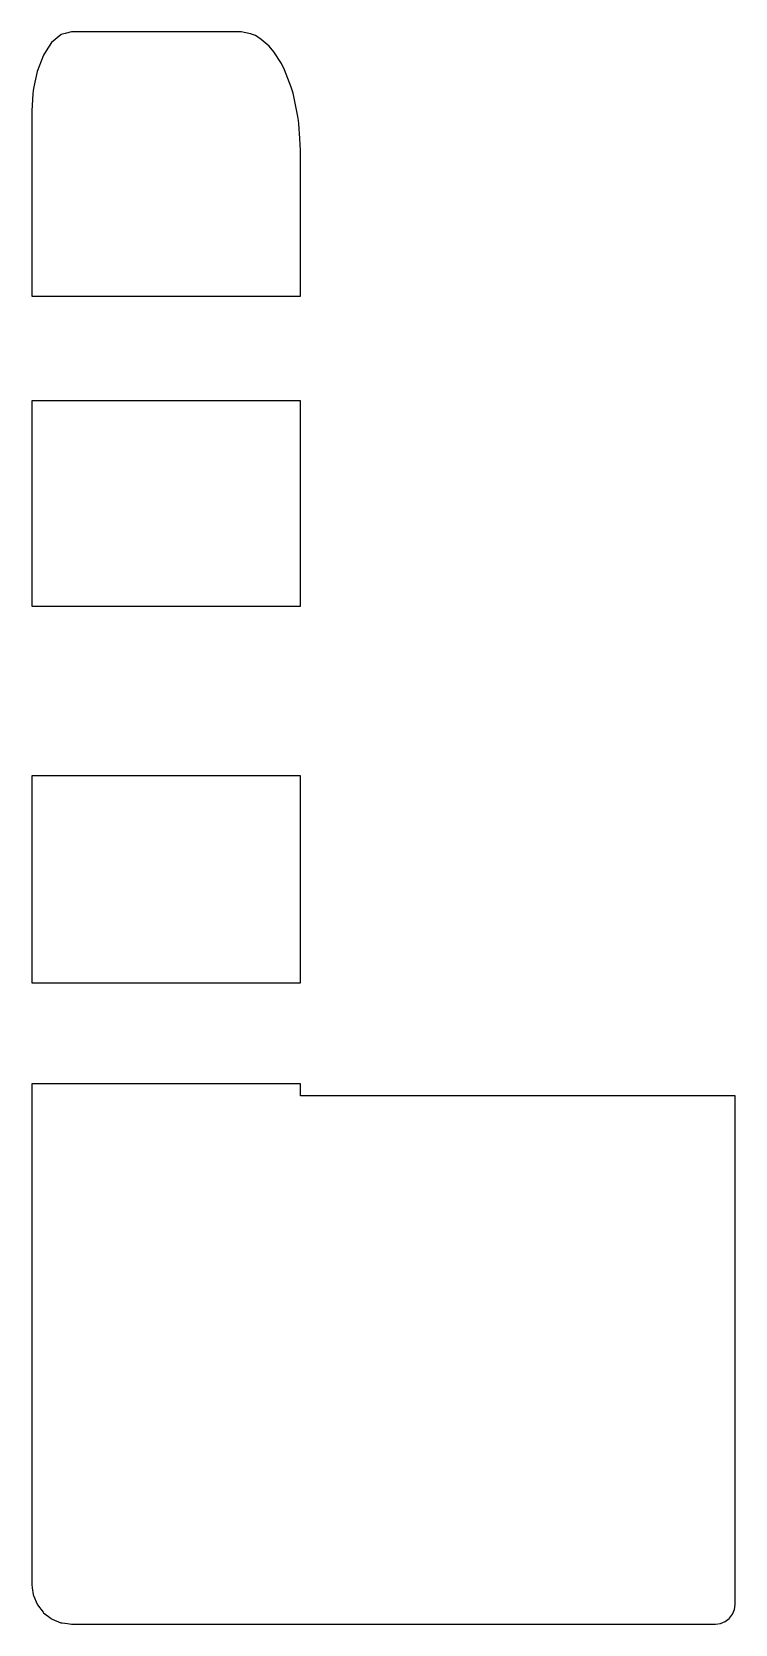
# Model space of a CAD drawing. Header units: metres. Extents: x 2.4 to 38, y -16 to 64.5.
import ezdxf

# ---------------------------------------------------------------- set-up
doc = ezdxf.new("R2010")
doc.units = ezdxf.units.M

msp = doc.modelspace()

# ---------------------------------------------------------------- linework, layer by layer
for p, q in [((4.092, 64.453), (3.882, 64.398)), ((4.4, 64.534), (4.092, 64.453)), ((10.466, 64.534), (4.4, 64.534)), ((13, 64.534), (10.466, 64.534)), ((13.468, 64.429), (13, 64.534)), ((13.728, 64.354), (13.468, 64.429)), ((3.4, 63.998), (3.124, 63.574)), ((3.583, 64.15), (3.4, 63.998)), ((3.882, 64.398), (3.583, 64.15)), ((14.012, 64.155), (13.728, 64.354)), ((14.417, 63.818), (14.012, 64.155)), ((14.647, 63.529), (14.417, 63.818)), ((2.986, 63.362), (2.753, 62.755)), ((3.124, 63.574), (2.986, 63.362)), ((15.032, 62.936), (14.647, 63.529)), ((15.195, 62.611), (15.032, 62.936)), ((2.668, 62.534), (2.505, 61.748)), ((2.753, 62.755), (2.668, 62.534)), ((15.531, 61.732), (15.195, 62.611)), ((2.457, 61.406), (2.4, 60.534)), ((2.468, 61.569), (2.457, 61.406)), ((2.505, 61.748), (2.468, 61.569)), ((15.624, 61.437), (15.531, 61.732)), ((15.866, 60.257), (15.624, 61.437)), ((2.4, 60.534), (2.4, 55.531)), ((15.902, 60.055), (15.866, 60.257)), ((15.911, 59.881), (15.902, 60.055)), ((15.967, 59.148), (15.911, 59.881)), ((16, 58.534), (15.967, 59.148)), ((16, 55.089), (16, 58.534)), ((2.4, 55.531), (2.4, 52.678)), ((16, 51.16), (16, 55.089)), ((2.4, 52.678), (2.4, 51.16)), ((2.4, 51.16), (10.701, 51.16)), ((10.701, 51.16), (16, 51.16)), ((16, 51.16), (16, 51.16)), ((7.699, 45.874), (2.4, 45.874)), ((2.4, 45.874), (2.4, 44.033)), ((16, 45.874), (7.699, 45.874)), ((16, 42.499), (16, 45.874)), ((2.4, 44.033), (2.4, 42.499)), ((2.4, 42.499), (2.4, 39.692)), ((16, 35.75), (16, 42.499)), ((2.4, 39.692), (2.4, 35.571)), ((2.4, 35.571), (2.4, 35.53)), ((2.4, 35.53), (2.4, 35.481)), ((2.4, 35.481), (2.541, 35.481)), ((2.541, 35.481), (16, 35.481)), ((16, 35.571), (16, 35.75)), ((16, 35.75), (16, 35.75)), ((16, 35.481), (16, 35.571)), ((15.859, 26.911), (2.4, 26.911)), ((2.4, 26.911), (2.4, 26.871)), ((2.4, 26.871), (2.4, 26.821)), ((2.4, 26.821), (2.4, 22.718)), ((16, 26.911), (15.859, 26.911)), ((16, 26.821), (16, 26.911)), ((16, 19.983), (16, 26.821)), ((16, 26.821), (16, 26.821)), ((2.4, 22.718), (2.4, 19.983)), ((2.4, 19.983), (2.4, 18.367)), ((16, 16.429), (16, 19.983)), ((2.4, 18.367), (2.4, 16.429)), ((2.4, 16.429), (7.981, 16.429)), ((7.981, 16.429), (16, 16.429)), ((10.419, 11.322), (2.4, 11.322)), ((2.4, 11.322), (2.4, 9.384)), ((16, 11.322), (10.419, 11.322)), ((16, 10.985), (16, 11.322)), ((16, 10.717), (16, 10.985)), ((19.555, 10.717), (16, 10.717)), ((16, 10.717), (16, 10.717)), ((27.437, 10.717), (19.555, 10.717)), ((38, 10.717), (27.437, 10.717)), ((38, -13.841), (38, 10.717)), ((2.4, 9.384), (2.4, 7.769)), ((2.4, 7.769), (2.4, 4.875)), ((2.4, 4.875), (2.4, 4.629)), ((2.4, 4.629), (2.4, 3.421)), ((2.4, 3.421), (2.4, 3.349)), ((2.4, 3.349), (2.4, 3.281)), ((2.4, 3.281), (2.4, 3.226)), ((2.4, 3.226), (2.4, -9.777)), ((2.4, -9.777), (2.4, -10.012)), ((2.4, -10.012), (2.4, -10.346)), ((2.4, -10.346), (2.4, -13.987)), ((2.4, -13.987), (2.4, -14)), ((2.4, -14), (2.41, -14.165)), ((2.41, -14.165), (2.463, -14.492)), ((2.463, -14.492), (2.467, -14.513)), ((38, -14.92), (38, -13.841)), ((2.467, -14.513), (2.482, -14.554)), ((2.482, -14.554), (2.663, -14.99)), ((2.663, -14.99), (2.685, -15.024)), ((2.685, -15.024), (2.971, -15.398)), ((37.868, -15.496), (37.965, -15.261)), ((37.965, -15.261), (37.966, -15.257)), ((37.966, -15.257), (37.999, -15.005)), ((37.999, -15.005), (38, -15)), ((38, -14.951), (38, -14.92)), ((38, -14.979), (38, -14.951)), ((38, -15), (38, -14.979)), ((2.971, -15.398), (2.997, -15.425)), ((2.997, -15.425), (3.371, -15.711)), ((3.371, -15.711), (3.402, -15.733)), ((3.402, -15.733), (3.437, -15.749)), ((3.437, -15.749), (3.866, -15.927)), ((3.866, -15.927), (3.903, -15.936)), ((3.903, -15.936), (3.944, -15.94)), ((3.944, -15.94), (4.2, -15.974)), ((4.2, -15.974), (4.304, -15.991)), ((4.304, -15.991), (4.4, -16)), ((4.4, -16), (13.878, -16)), ((13.878, -16), (14.211, -16)), ((14.211, -16), (14.372, -16)), ((14.372, -16), (36.915, -16)), ((36.915, -16), (37, -16)), ((37, -16), (37.002, -16)), ((37.002, -16), (37.256, -15.967)), ((37.256, -15.967), (37.258, -15.966)), ((37.258, -15.966), (37.259, -15.966)), ((37.259, -15.966), (37.496, -15.868)), ((37.496, -15.868), (37.501, -15.865)), ((37.501, -15.865), (37.704, -15.71)), ((37.704, -15.71), (37.709, -15.705)), ((37.709, -15.705), (37.864, -15.503)), ((37.864, -15.503), (37.868, -15.496))]:
    msp.add_line(p, q)

doc.saveas('drawing.dxf')
